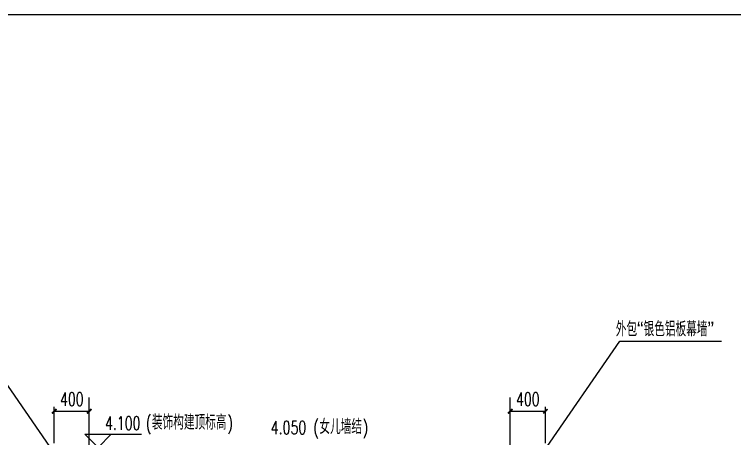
# Model space of a CAD drawing. Extents: x -4210259 to 293730, y -7499 to 868879.
# Drawn here: x -2367734 to -2359522, y 521439 to 526270 of the extents above; entities that cross this region are included whole.
import ezdxf

# ---------------------------------------------------------------- set-up
doc = ezdxf.new("R2010")
doc.units = 0
doc.header["$LTSCALE"] = 1000
doc.header["$MEASUREMENT"] = 0
doc.linetypes.add('DOTE', pattern=[2.42, 2, -0.2, 0.02, -0.2])
doc.layers.get('Defpoints').update_dxf_attribs({"color": 210})
for name, color, linetype in [('A-AXIS-DOTE', 14, 'DOTE'), ('A-AXIS-DP', 126, 'Continuous'), ('A-AXIS-ELEV', 4, 'Continuous'), ('A-LIN-V', 9, 'Continuous'), ('DIM_SYMB', 3, 'Continuous'), ('PUB_TEXT', 7, 'Continuous')]:
    doc.layers.add(name, color=color, linetype=linetype)
doc.styles.add('_TCH_DIM', font='SIMPLEX', dxfattribs={"bigfont": 'GBCBIG'})
doc.styles.add('_TCH_DIM_T3', font='SIMPLEX', dxfattribs={"width": 0.705882, "bigfont": 'GBCBIG'})
doc.dimstyles.new('_TCH_ARCH&&50', dxfattribs={"dimtxt": 148.75, "dimasz": 50, "dimexe": 50, "dimexo": 50, "dimgap": 63.125, "dimtad": 1, "dimdec": 0, "dimzin": 0, "dimdsep": 46, "dimtxsty": '_TCH_DIM_T3', "dimblk": 'ARCHTICK', "dimcen": 0.09, "dimclrt": 7, "dimazin": 2, "dimtfac": 1, "dimtdec": 0, "dimtix": 1, "dimtmove": 2, "dimatfit": 3, "dimfxl": 0, "dimtolj": 1, "dimtzin": 0, "dimarcsym": 0})

# ---------------------------------------------------------------- blocks, each defined once
blk = doc.blocks.new('_ArchTick')
at = {"color": 0, "linetype": 'ByBlock', "const_width": 0.4}
blk.add_lwpolyline([(-0.5, -0.5), (0.5, 0.5)], dxfattribs=at)
blk = doc.blocks.new('*D861')
at = {"layer": 'A-AXIS-DP', "color": 0, "lineweight": -2}
for p, q in [((-2362080, 521387.5), (-2362080, 521800)), ((-2361680, 521387.5), (-2361680, 521800)), ((-2362080, 521750), (-2361680, 521750))]:
    blk.add_line(p, q, dxfattribs=at)
at = {"layer": 'Defpoints', "color": 0}
for p in [(-2361680, 521750), (-2362080, 521337.5), (-2361680, 521337.5)]:
    blk.add_point(p, dxfattribs=at)
at = {"layer": 'A-AXIS-DP', "color": 0, "lineweight": -2, "xscale": 50, "yscale": 50, "zscale": 50, "rotation": 180}
blk.add_blockref('_ArchTick', (-2362080, 521750), dxfattribs=at)
at = {"layer": 'A-AXIS-DP', "color": 0, "lineweight": -2, "xscale": 50, "yscale": 50, "zscale": 50}
blk.add_blockref('_ArchTick', (-2361680, 521750), dxfattribs=at)
at = {"layer": 'A-AXIS-DP', "color": 7, "insert": (-2361880, 521887.5), "char_height": 148.75, "attachment_point": 5, "style": '_TCH_DIM_T3'}
blk.add_mtext('\\A1;400', dxfattribs=at)
blk = doc.blocks.new('*D865')
at = {"layer": 'A-AXIS-DP', "color": 0, "lineweight": -2}
for p, q in [((-2367280, 521387.5), (-2367280, 521800)), ((-2366880, 521387.5), (-2366880, 521800)), ((-2367280, 521750), (-2366880, 521750))]:
    blk.add_line(p, q, dxfattribs=at)
at = {"layer": 'Defpoints', "color": 0}
for p in [(-2366880, 521750), (-2367280, 521337.5), (-2366880, 521337.5)]:
    blk.add_point(p, dxfattribs=at)
at = {"layer": 'A-AXIS-DP', "color": 0, "lineweight": -2, "xscale": 50, "yscale": 50, "zscale": 50, "rotation": 180}
blk.add_blockref('_ArchTick', (-2367280, 521750), dxfattribs=at)
at = {"layer": 'A-AXIS-DP', "color": 0, "lineweight": -2, "xscale": 50, "yscale": 50, "zscale": 50}
blk.add_blockref('_ArchTick', (-2366880, 521750), dxfattribs=at)
at = {"layer": 'A-AXIS-DP', "color": 7, "insert": (-2367080, 521887.5), "char_height": 148.75, "attachment_point": 5, "style": '_TCH_DIM_T3'}
blk.add_mtext('\\A1;400', dxfattribs=at)

msp = doc.modelspace()

# ---------------------------------------------------------------- linework, layer by layer
at = {"layer": 'A-AXIS-DOTE', "ltscale": 30}
for p, q in [((-2366880, 515020.5), (-2366880, 521907.5)), ((-2362080, 515020.5), (-2362080, 521907.5))]:
    msp.add_line(p, q, dxfattribs=at)
at = {"layer": 'A-AXIS-ELEV'}
for p, q in [((-2366780, 521337.5), (-2366930, 521487.5)), ((-2366930, 521487.5), (-2366286.2, 521487.5)), ((-2366780, 521337.5), (-2366630, 521487.5))]:
    msp.add_line(p, q, dxfattribs=at)
at = {"layer": 'A-LIN-V'}
msp.add_lwpolyline([(-2377130, 526270), (-2327650, 526270), (-2327650, 512410), (-2377130, 512410)], close=True, dxfattribs=at)
at = {"layer": 'DIM_SYMB'}
for p, q in [((-2367290, 521287.5), (-2368160, 522550)), ((-2361700, 521287.5), (-2360830, 522550)), ((-2360830, 522550), (-2359670, 522550))]:
    msp.add_line(p, q, dxfattribs=at)

# ---------------------------------------------------------------- texts
at = {"layer": 'PUB_TEXT', "style": '_TCH_DIM'}
for s, p in [('外包“银色铝板幕墙”', (-2360876.8, 522602.5)), ('装饰构建顶标高', (-2366166.2, 521540)), ('女儿墙结', (-2364256, 521490))]:
    msp.add_text(s, height=168.79, dxfattribs=at).set_placement(p)
at = {"layer": 'PUB_TEXT', "style": '_TCH_DIM', "width": 0.705882}
for s, height, p in [('(', 148.8, (-2366236.2, 521540)), (')', 148.8, (-2365306.1, 521540)), ('4.100', 148.75, (-2366701.2, 521540)), ('4.050', 148.75, (-2364811, 521490)), ('(', 148.8, (-2364326, 521490)), (')', 148.8, (-2363764.5, 521490))]:
    msp.add_text(s, height=height, dxfattribs=at).set_placement(p)

# ---------------------------------------------------------------- dimensions: what is measured, and where the dimension line sits
at = {"layer": 'A-AXIS-DP'}
for p1, p2, picture, middle in [((-2367280, 521337.5), (-2366880, 521337.5), '*D865', (-2367080, 521887.5)), ((-2362080, 521337.5), (-2361680, 521337.5), '*D861', (-2361880, 521887.5))]:
    dim = msp.add_aligned_dim(p1=p1, p2=p2, distance=412.5, dimstyle='_TCH_ARCH&&50', dxfattribs=at)
    dim.commit()
    dim.dimension.update_dxf_attribs({"geometry": picture, "text_midpoint": middle})

doc.saveas('drawing.dxf')
